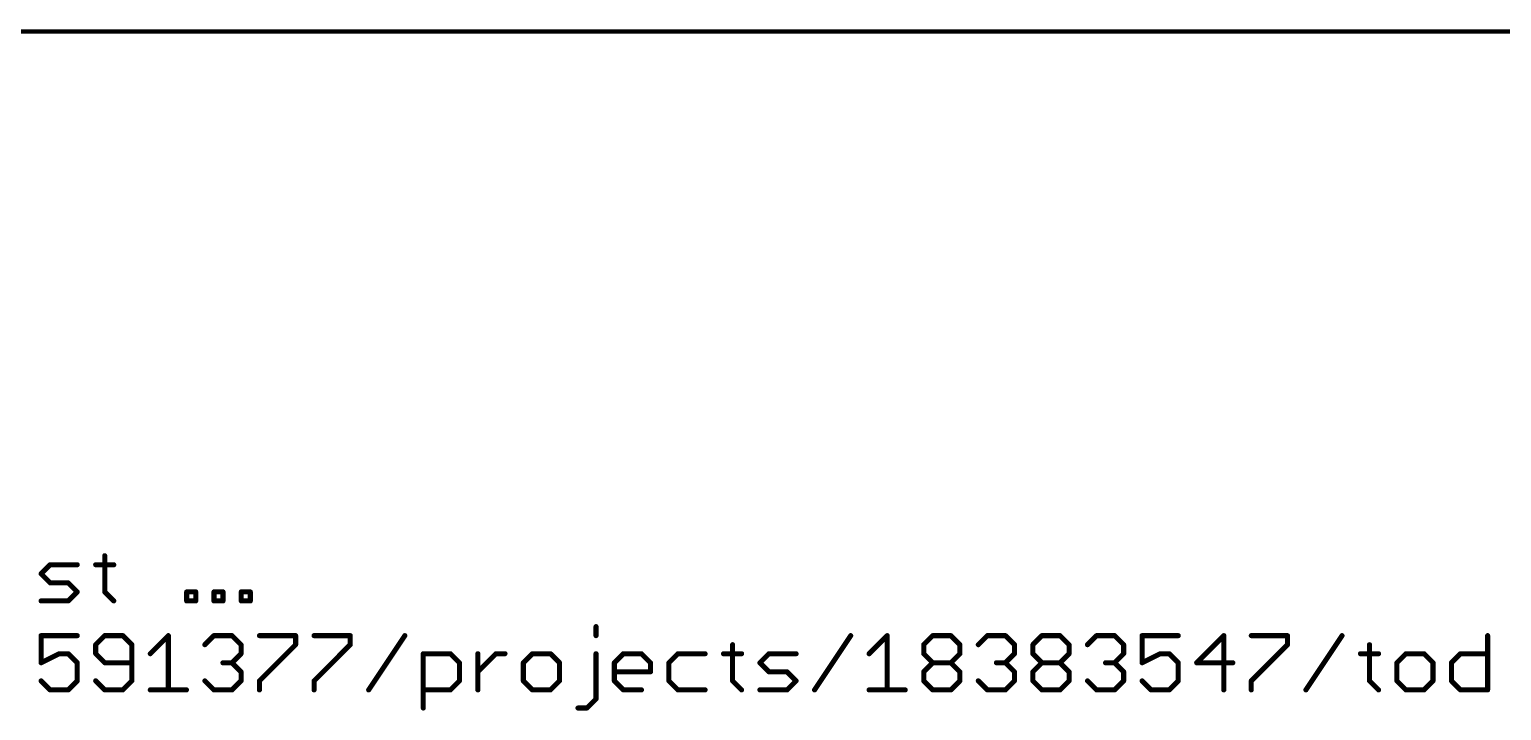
# Model space of a CAD drawing. Extents: x -19 to 124, y 0 to 88.
# Drawn here: x 57.15 to 101.29, y 11.4 to 31.81 of the extents above; entities that cross this region are included whole.
import ezdxf

# ---------------------------------------------------------------- set-up
doc = ezdxf.new("R2010")
doc.units = 0
doc.layers.add('114', color=53, linetype='CONTINUOUS')
doc.layers.add('20', color=53, linetype='CONTINUOUS')

msp = doc.modelspace()

# ---------------------------------------------------------------- linework, layer by layer
at = {"layer": '114', "const_width": 0.1524}
for points in [[(59.4034, 16.037), (59.4034, 14.9524)], [(57.495, 15.4947), (57.7662, 15.7659)], [(57.7662, 15.2235), (57.495, 15.4947)], [(57.7662, 15.7659), (58.5797, 15.7659)], [(59.1322, 15.7659), (59.6745, 15.7659)], [(58.3085, 15.2235), (57.7662, 15.2235)], [(58.5797, 14.9524), (58.3085, 15.2235)], [(58.3085, 14.6812), (58.5797, 14.9524)], [(59.4034, 14.9524), (59.6745, 14.6812)], [(61.8608, 14.6812), (61.8608, 14.9524)], [(61.8608, 14.9524), (62.132, 14.9524)], [(62.132, 14.9524), (62.132, 14.6812)], [(62.6794, 14.6812), (62.6794, 14.9524)], [(62.6794, 14.9524), (62.9505, 14.9524)], [(62.9505, 14.9524), (62.9505, 14.6812)], [(63.498, 14.6812), (63.498, 14.9524)], [(63.498, 14.9524), (63.7691, 14.9524)], [(63.7691, 14.9524), (63.7691, 14.6812)], [(57.495, 14.6812), (58.3085, 14.6812)], [(62.132, 14.6812), (61.8608, 14.6812)], [(62.9505, 14.6812), (62.6794, 14.6812)], [(63.7691, 14.6812), (63.498, 14.6812)], [(58.5797, 13.6412), (57.495, 13.6412)], [(57.495, 13.6412), (57.495, 12.8277)], [(59.4034, 13.6412), (59.1322, 13.37)], [(59.9457, 13.6412), (59.4034, 13.6412)], [(60.2169, 13.37), (59.9457, 13.6412)], [(60.7694, 13.0989), (61.3117, 13.6412)], [(61.3117, 13.6412), (61.3117, 12.0142)], [(62.4065, 13.37), (62.6777, 13.6412)], [(62.6777, 13.6412), (63.22, 13.6412)], [(63.22, 13.6412), (63.4912, 13.37)], [(64.0437, 13.6412), (65.1283, 13.6412)], [(65.1283, 13.6412), (65.1283, 13.37)], [(65.6808, 13.6412), (66.7655, 13.6412)], [(66.7655, 13.6412), (66.7655, 13.37)], [(67.318, 12.0142), (68.4026, 13.6412)], [(74.1361, 13.9124), (74.1361, 13.6412)], [(80.6881, 12.0142), (81.7728, 13.6412)], [(82.3252, 13.0989), (82.8676, 13.6412)], [(82.8676, 13.6412), (82.8676, 12.0142)], [(83.9624, 13.37), (84.2336, 13.6412)], [(84.2336, 13.6412), (84.7759, 13.6412)], [(84.7759, 13.6412), (85.0471, 13.37)], [(85.5996, 13.37), (85.8707, 13.6412)], [(85.8707, 13.6412), (86.4131, 13.6412)], [(86.4131, 13.6412), (86.6842, 13.37)], [(87.2367, 13.37), (87.5079, 13.6412)], [(87.5079, 13.6412), (88.0502, 13.6412)], [(88.0502, 13.6412), (88.3214, 13.37)], [(88.8739, 13.37), (89.145, 13.6412)], [(89.145, 13.6412), (89.6874, 13.6412)], [(89.6874, 13.6412), (89.9585, 13.37)], [(91.5957, 13.6412), (90.511, 13.6412)], [(90.511, 13.6412), (90.511, 12.8277)], [(92.9617, 13.6412), (92.1482, 12.8277)], [(92.9617, 12.0142), (92.9617, 13.6412)], [(93.7853, 13.6412), (94.87, 13.6412)], [(94.87, 13.6412), (94.87, 13.37)], [(95.4225, 12.0142), (96.5072, 13.6412)], [(100.8729, 13.6412), (100.8729, 12.0142)], [(59.1322, 13.37), (59.1322, 13.0989)], [(60.2169, 12.2854), (60.2169, 13.37)], [(63.4912, 13.37), (63.4912, 13.0989)], [(65.1283, 13.37), (64.0437, 12.2854)], [(66.7655, 13.37), (65.6808, 12.2854)], [(78.2307, 13.37), (78.2307, 12.2854)], [(83.9624, 13.0989), (83.9624, 13.37)], [(85.0471, 13.37), (85.0471, 13.0989)], [(86.6842, 13.37), (86.6842, 13.0989)], [(87.2367, 13.0989), (87.2367, 13.37)], [(88.3214, 13.37), (88.3214, 13.0989)], [(89.9585, 13.37), (89.9585, 13.0989)], [(94.87, 13.37), (93.7853, 12.2854)], [(97.3308, 13.37), (97.3308, 12.2854)], [(57.495, 12.8277), (58.0374, 13.0989)], [(58.0374, 13.0989), (58.3085, 13.0989)], [(58.3085, 13.0989), (58.5797, 12.8277)], [(58.5797, 12.8277), (58.5797, 12.2854)], [(59.1322, 13.0989), (59.4034, 12.8277)], [(59.4034, 12.8277), (60.2169, 12.8277)], [(63.22, 12.8277), (62.9488, 12.8277)], [(63.4912, 13.0989), (63.22, 12.8277)], [(63.22, 12.8277), (63.4912, 12.5565)], [(68.9551, 11.4719), (68.9551, 13.0989)], [(68.9551, 13.0989), (69.7686, 13.0989)], [(69.7686, 13.0989), (70.0398, 12.8277)], [(70.0398, 12.8277), (70.0398, 12.2854)], [(70.5923, 12.0142), (70.5923, 13.0989)], [(70.5923, 12.5565), (71.1346, 13.0989)], [(71.1346, 13.0989), (71.4058, 13.0989)], [(72.2278, 13.0989), (71.9566, 12.8277)], [(71.9566, 12.8277), (71.9566, 12.2854)], [(72.7701, 13.0989), (72.2278, 13.0989)], [(73.0413, 12.8277), (72.7701, 13.0989)], [(73.0413, 12.2854), (73.0413, 12.8277)], [(74.1361, 11.743), (74.1361, 13.0989)], [(74.6852, 12.8277), (74.9563, 13.0989)], [(74.6852, 12.2854), (74.6852, 12.8277)], [(74.9563, 13.0989), (75.4987, 13.0989)], [(75.4987, 13.0989), (75.7698, 12.8277)], [(75.7698, 12.8277), (75.7698, 12.5565)], [(76.5935, 13.0989), (76.3223, 12.8277)], [(76.3223, 12.8277), (76.3223, 12.2854)], [(77.407, 13.0989), (76.5935, 13.0989)], [(77.9595, 13.0989), (78.5018, 13.0989)], [(79.0509, 12.8277), (79.3221, 13.0989)], [(79.3221, 12.5565), (79.0509, 12.8277)], [(79.3221, 13.0989), (80.1356, 13.0989)], [(84.2336, 12.8277), (83.9624, 13.0989)], [(83.9624, 12.5565), (84.2336, 12.8277)], [(84.2336, 12.8277), (84.7759, 12.8277)], [(85.0471, 13.0989), (84.7759, 12.8277)], [(84.7759, 12.8277), (85.0471, 12.5565)], [(86.4131, 12.8277), (86.1419, 12.8277)], [(86.6842, 13.0989), (86.4131, 12.8277)], [(86.4131, 12.8277), (86.6842, 12.5565)], [(87.5079, 12.8277), (87.2367, 13.0989)], [(87.2367, 12.5565), (87.5079, 12.8277)], [(87.5079, 12.8277), (88.0502, 12.8277)], [(88.3214, 13.0989), (88.0502, 12.8277)], [(88.0502, 12.8277), (88.3214, 12.5565)], [(89.6874, 12.8277), (89.4162, 12.8277)], [(89.9585, 13.0989), (89.6874, 12.8277)], [(89.6874, 12.8277), (89.9585, 12.5565)], [(90.511, 12.8277), (91.0534, 13.0989)], [(91.0534, 13.0989), (91.3245, 13.0989)], [(91.3245, 13.0989), (91.5957, 12.8277)], [(91.5957, 12.8277), (91.5957, 12.2854)], [(92.1482, 12.8277), (93.2328, 12.8277)], [(97.0597, 13.0989), (97.602, 13.0989)], [(98.4223, 13.0989), (98.1511, 12.8277)], [(98.1511, 12.8277), (98.1511, 12.2854)], [(98.9646, 13.0989), (98.4223, 13.0989)], [(99.2358, 12.8277), (98.9646, 13.0989)], [(99.2358, 12.2854), (99.2358, 12.8277)], [(99.7882, 12.8277), (100.0594, 13.0989)], [(99.7882, 12.2854), (99.7882, 12.8277)], [(100.0594, 13.0989), (100.8729, 13.0989)], [(57.7662, 12.0142), (57.495, 12.2854)], [(58.5797, 12.2854), (58.3085, 12.0142)], [(59.1322, 12.2854), (59.4034, 12.0142)], [(59.9457, 12.0142), (60.2169, 12.2854)], [(62.6777, 12.0142), (62.4065, 12.2854)], [(63.4912, 12.2854), (63.22, 12.0142)], [(63.4912, 12.5565), (63.4912, 12.2854)], [(64.0437, 12.2854), (64.0437, 12.0142)], [(65.6808, 12.2854), (65.6808, 12.0142)], [(70.0398, 12.2854), (69.7686, 12.0142)], [(71.9566, 12.2854), (72.2278, 12.0142)], [(72.7701, 12.0142), (73.0413, 12.2854)], [(75.7698, 12.5565), (74.6852, 12.5565)], [(74.9563, 12.0142), (74.6852, 12.2854)], [(76.3223, 12.2854), (76.5935, 12.0142)], [(78.2307, 12.2854), (78.5018, 12.0142)], [(79.8644, 12.5565), (79.3221, 12.5565)], [(80.1356, 12.2854), (79.8644, 12.5565)], [(79.8644, 12.0142), (80.1356, 12.2854)], [(83.9624, 12.2854), (83.9624, 12.5565)], [(84.2336, 12.0142), (83.9624, 12.2854)], [(85.0471, 12.2854), (84.7759, 12.0142)], [(85.0471, 12.5565), (85.0471, 12.2854)], [(85.8707, 12.0142), (85.5996, 12.2854)], [(86.6842, 12.2854), (86.4131, 12.0142)], [(86.6842, 12.5565), (86.6842, 12.2854)], [(87.2367, 12.2854), (87.2367, 12.5565)], [(87.5079, 12.0142), (87.2367, 12.2854)], [(88.3214, 12.2854), (88.0502, 12.0142)], [(88.3214, 12.5565), (88.3214, 12.2854)], [(89.145, 12.0142), (88.8739, 12.2854)], [(89.9585, 12.2854), (89.6874, 12.0142)], [(89.9585, 12.5565), (89.9585, 12.2854)], [(90.7822, 12.0142), (90.511, 12.2854)], [(91.5957, 12.2854), (91.3245, 12.0142)], [(93.7853, 12.2854), (93.7853, 12.0142)], [(97.3308, 12.2854), (97.602, 12.0142)], [(98.1511, 12.2854), (98.4223, 12.0142)], [(98.9646, 12.0142), (99.2358, 12.2854)], [(100.0594, 12.0142), (99.7882, 12.2854)], [(58.3085, 12.0142), (57.7662, 12.0142)], [(59.4034, 12.0142), (59.9457, 12.0142)], [(60.7694, 12.0142), (61.854, 12.0142)], [(63.22, 12.0142), (62.6777, 12.0142)], [(69.7686, 12.0142), (68.9551, 12.0142)], [(72.2278, 12.0142), (72.7701, 12.0142)], [(75.4987, 12.0142), (74.9563, 12.0142)], [(76.5935, 12.0142), (77.407, 12.0142)], [(79.0509, 12.0142), (79.8644, 12.0142)], [(82.3252, 12.0142), (83.4099, 12.0142)], [(84.7759, 12.0142), (84.2336, 12.0142)], [(86.4131, 12.0142), (85.8707, 12.0142)], [(88.0502, 12.0142), (87.5079, 12.0142)], [(89.6874, 12.0142), (89.145, 12.0142)], [(91.3245, 12.0142), (90.7822, 12.0142)], [(98.4223, 12.0142), (98.9646, 12.0142)], [(100.8729, 12.0142), (100.0594, 12.0142)], [(73.5937, 11.4719), (73.8649, 11.4719)], [(73.8649, 11.4719), (74.1361, 11.743)]]:
    msp.add_lwpolyline(points, dxfattribs=at)
at = {"layer": '114', "const_width": 0.0762}
for points in [[(59.4415, 16.037, 1), (59.3653, 16.037)], [(57.522, 15.5216, 1), (57.4681, 15.4678)], [(57.4681, 15.5216, 1), (57.522, 15.4678)], [(57.7662, 15.804, 1), (57.7662, 15.7278)], [(57.7931, 15.7389, 1), (57.7393, 15.7928)], [(58.5797, 15.7278, 1), (58.5797, 15.804)], [(59.1322, 15.804, 1), (59.1322, 15.7278)], [(59.6745, 15.7278, 1), (59.6745, 15.804)], [(57.7662, 15.2616, 1), (57.7662, 15.1854)], [(57.7393, 15.1966, 1), (57.7931, 15.2505)], [(58.3355, 15.2505, 1), (58.2816, 15.1966)], [(58.3085, 15.1854, 1), (58.3085, 15.2616)], [(58.6066, 14.9254, 1), (58.5528, 14.9793)], [(58.5528, 14.9254, 1), (58.6066, 14.9793)], [(59.4303, 14.9793, 1), (59.3764, 14.9254)], [(61.8989, 14.9524, 1), (61.8227, 14.9524)], [(61.8608, 14.9905, 1), (61.8608, 14.9143)], [(62.1701, 14.9524, 1), (62.0939, 14.9524)], [(62.132, 14.9143, 1), (62.132, 14.9905)], [(62.7175, 14.9524, 1), (62.6413, 14.9524)], [(62.6794, 14.9905, 1), (62.6794, 14.9143)], [(62.9886, 14.9524, 1), (62.9124, 14.9524)], [(62.9505, 14.9143, 1), (62.9505, 14.9905)], [(63.5361, 14.9524, 1), (63.4599, 14.9524)], [(63.498, 14.9905, 1), (63.498, 14.9143)], [(63.8072, 14.9524, 1), (63.731, 14.9524)], [(63.7691, 14.9143, 1), (63.7691, 14.9905)], [(57.495, 14.7193, 1), (57.495, 14.6431)], [(58.2816, 14.7081, 1), (58.3355, 14.6543)], [(58.3085, 14.6431, 1), (58.3085, 14.7193)], [(59.3653, 14.9524, 1), (59.4415, 14.9524)], [(59.6476, 14.6543, 1), (59.7015, 14.7081)], [(61.8608, 14.7193, 1), (61.8608, 14.6431)], [(61.8227, 14.6812, 1), (61.8989, 14.6812)], [(62.0939, 14.6812, 1), (62.1701, 14.6812)], [(62.132, 14.6431, 1), (62.132, 14.7193)], [(62.6794, 14.7193, 1), (62.6794, 14.6431)], [(62.6413, 14.6812, 1), (62.7175, 14.6812)], [(62.9124, 14.6812, 1), (62.9886, 14.6812)], [(62.9505, 14.6431, 1), (62.9505, 14.7193)], [(63.498, 14.7193, 1), (63.498, 14.6431)], [(63.4599, 14.6812, 1), (63.5361, 14.6812)], [(63.731, 14.6812, 1), (63.8072, 14.6812)], [(63.7691, 14.6431, 1), (63.7691, 14.7193)], [(57.495, 13.6793, 1), (57.495, 13.6031)], [(57.5331, 13.6412, 1), (57.4569, 13.6412)], [(58.5797, 13.6031, 1), (58.5797, 13.6793)], [(59.4034, 13.6793, 1), (59.4034, 13.6031)], [(59.4303, 13.6142, 1), (59.3764, 13.6681)], [(59.9726, 13.6681, 1), (59.9188, 13.6142)], [(59.9457, 13.6031, 1), (59.9457, 13.6793)], [(61.3498, 13.6412, 1), (61.2736, 13.6412)], [(61.3386, 13.6142, 1), (61.2847, 13.6681)], [(62.6777, 13.6793, 1), (62.6777, 13.6031)], [(62.7046, 13.6142, 1), (62.6507, 13.6681)], [(63.2469, 13.6681, 1), (63.1931, 13.6142)], [(63.22, 13.6031, 1), (63.22, 13.6793)], [(64.0437, 13.6793, 1), (64.0437, 13.6031)], [(65.1664, 13.6412, 1), (65.0902, 13.6412)], [(65.1283, 13.6031, 1), (65.1283, 13.6793)], [(65.6808, 13.6793, 1), (65.6808, 13.6031)], [(66.8036, 13.6412, 1), (66.7274, 13.6412)], [(66.7655, 13.6031, 1), (66.7655, 13.6793)], [(68.4343, 13.6201, 1), (68.3709, 13.6623)], [(74.1742, 13.9124, 1), (74.098, 13.9124)], [(81.8045, 13.6201, 1), (81.741, 13.6623)], [(82.9057, 13.6412, 1), (82.8295, 13.6412)], [(82.8945, 13.6142, 1), (82.8406, 13.6681)], [(84.2336, 13.6793, 1), (84.2336, 13.6031)], [(84.2605, 13.6142, 1), (84.2066, 13.6681)], [(84.8028, 13.6681, 1), (84.749, 13.6142)], [(84.7759, 13.6031, 1), (84.7759, 13.6793)], [(85.8707, 13.6793, 1), (85.8707, 13.6031)], [(85.8977, 13.6142, 1), (85.8438, 13.6681)], [(86.44, 13.6681, 1), (86.3861, 13.6142)], [(86.4131, 13.6031, 1), (86.4131, 13.6793)], [(87.5079, 13.6793, 1), (87.5079, 13.6031)], [(87.5348, 13.6142, 1), (87.4809, 13.6681)], [(88.0771, 13.6681, 1), (88.0233, 13.6142)], [(88.0502, 13.6031, 1), (88.0502, 13.6793)], [(89.145, 13.6793, 1), (89.145, 13.6031)], [(89.172, 13.6142, 1), (89.1181, 13.6681)], [(89.7143, 13.6681, 1), (89.6604, 13.6142)], [(89.6874, 13.6031, 1), (89.6874, 13.6793)], [(90.511, 13.6793, 1), (90.511, 13.6031)], [(90.5491, 13.6412, 1), (90.4729, 13.6412)], [(91.5957, 13.6031, 1), (91.5957, 13.6793)], [(92.9998, 13.6412, 1), (92.9236, 13.6412)], [(92.9886, 13.6142, 1), (92.9347, 13.6681)], [(93.7853, 13.6793, 1), (93.7853, 13.6031)], [(94.9081, 13.6412, 1), (94.8319, 13.6412)], [(94.87, 13.6031, 1), (94.87, 13.6793)], [(96.5389, 13.6201, 1), (96.4755, 13.6623)], [(100.911, 13.6412, 1), (100.8348, 13.6412)], [(59.1703, 13.37, 1), (59.0941, 13.37)], [(59.1053, 13.397, 1), (59.1591, 13.3431)], [(60.255, 13.37, 1), (60.1788, 13.37)], [(60.1899, 13.3431, 1), (60.2438, 13.397)], [(62.3796, 13.397, 1), (62.4335, 13.3431)], [(63.5293, 13.37, 1), (63.4531, 13.37)], [(63.4642, 13.3431, 1), (63.5181, 13.397)], [(65.0902, 13.37, 1), (65.1664, 13.37)], [(65.1553, 13.3431, 1), (65.1014, 13.397)], [(66.7274, 13.37, 1), (66.8036, 13.37)], [(66.7924, 13.3431, 1), (66.7385, 13.397)], [(74.098, 13.6412, 1), (74.1742, 13.6412)], [(78.2688, 13.37, 1), (78.1926, 13.37)], [(84.0005, 13.37, 1), (83.9243, 13.37)], [(83.9355, 13.397, 1), (83.9893, 13.3431)], [(85.0852, 13.37, 1), (85.009, 13.37)], [(85.0201, 13.3431, 1), (85.074, 13.397)], [(85.5726, 13.397, 1), (85.6265, 13.3431)], [(86.7223, 13.37, 1), (86.6461, 13.37)], [(86.6573, 13.3431, 1), (86.7112, 13.397)], [(87.2748, 13.37, 1), (87.1986, 13.37)], [(87.2098, 13.397, 1), (87.2637, 13.3431)], [(88.3595, 13.37, 1), (88.2833, 13.37)], [(88.2944, 13.3431, 1), (88.3483, 13.397)], [(88.8469, 13.397, 1), (88.9008, 13.3431)], [(89.9966, 13.37, 1), (89.9204, 13.37)], [(89.9316, 13.3431, 1), (89.9855, 13.397)], [(94.8319, 13.37, 1), (94.9081, 13.37)], [(94.8969, 13.3431, 1), (94.8431, 13.397)], [(97.3689, 13.37, 1), (97.2927, 13.37)], [(57.478, 12.8618, 1), (57.5121, 12.7936)], [(57.4569, 12.8277, 1), (57.5331, 12.8277)], [(58.0374, 13.137, 1), (58.0374, 13.0608)], [(58.0544, 13.0648, 1), (58.0203, 13.1329)], [(58.3355, 13.1258, 1), (58.2816, 13.0719)], [(58.3085, 13.0608, 1), (58.3085, 13.137)], [(58.6178, 12.8277, 1), (58.5416, 12.8277)], [(58.5528, 12.8008, 1), (58.6066, 12.8546)], [(59.1591, 13.1258, 1), (59.1053, 13.0719)], [(59.0941, 13.0989, 1), (59.1703, 13.0989)], [(59.4034, 12.8658, 1), (59.4034, 12.7896)], [(59.3764, 12.8008, 1), (59.4303, 12.8546)], [(60.2169, 12.7896, 1), (60.2169, 12.8658)], [(60.7424, 13.1258, 1), (60.7963, 13.0719)], [(62.9488, 12.8658, 1), (62.9488, 12.7896)], [(63.2469, 12.8546, 1), (63.1931, 12.8008)], [(63.1931, 12.8546, 1), (63.2469, 12.8008)], [(63.22, 12.7896, 1), (63.22, 12.8658)], [(63.4531, 13.0989, 1), (63.5293, 13.0989)], [(63.5181, 13.0719, 1), (63.4642, 13.1258)], [(68.9932, 13.0989, 1), (68.917, 13.0989)], [(68.9551, 13.137, 1), (68.9551, 13.0608)], [(69.7956, 13.1258, 1), (69.7417, 13.0719)], [(69.7686, 13.0608, 1), (69.7686, 13.137)], [(70.0779, 12.8277, 1), (70.0017, 12.8277)], [(70.0129, 12.8008, 1), (70.0667, 12.8546)], [(70.6304, 13.0989, 1), (70.5542, 13.0989)], [(71.1346, 13.137, 1), (71.1346, 13.0608)], [(71.1616, 13.0719, 1), (71.1077, 13.1258)], [(71.4058, 13.0608, 1), (71.4058, 13.137)], [(71.9947, 12.8277, 1), (71.9185, 12.8277)], [(71.9296, 12.8546, 1), (71.9835, 12.8008)], [(72.2278, 13.137, 1), (72.2278, 13.0608)], [(72.2547, 13.0719, 1), (72.2008, 13.1258)], [(72.797, 13.1258, 1), (72.7431, 13.0719)], [(72.7701, 13.0608, 1), (72.7701, 13.137)], [(73.0794, 12.8277, 1), (73.0032, 12.8277)], [(73.0143, 12.8008, 1), (73.0682, 12.8546)], [(74.1742, 13.0989, 1), (74.098, 13.0989)], [(74.7233, 12.8277, 1), (74.6471, 12.8277)], [(74.6582, 12.8546, 1), (74.7121, 12.8008)], [(74.9563, 13.137, 1), (74.9563, 13.0608)], [(74.9833, 13.0719, 1), (74.9294, 13.1258)], [(75.5256, 13.1258, 1), (75.4717, 13.0719)], [(75.4987, 13.0608, 1), (75.4987, 13.137)], [(75.8079, 12.8277, 1), (75.7317, 12.8277)], [(75.7429, 12.8008, 1), (75.7968, 12.8546)], [(76.3604, 12.8277, 1), (76.2842, 12.8277)], [(76.2954, 12.8546, 1), (76.3493, 12.8008)], [(76.5935, 13.137, 1), (76.5935, 13.0608)], [(76.6204, 13.0719, 1), (76.5666, 13.1258)], [(77.407, 13.0608, 1), (77.407, 13.137)], [(77.9595, 13.137, 1), (77.9595, 13.0608)], [(78.5018, 13.0608, 1), (78.5018, 13.137)], [(79.0779, 12.8546, 1), (79.024, 12.8008)], [(79.024, 12.8546, 1), (79.0779, 12.8008)], [(79.3221, 13.137, 1), (79.3221, 13.0608)], [(79.349, 13.0719, 1), (79.2952, 13.1258)], [(80.1356, 13.0608, 1), (80.1356, 13.137)], [(82.2983, 13.1258, 1), (82.3522, 13.0719)], [(83.9893, 13.1258, 1), (83.9355, 13.0719)], [(83.9243, 13.0989, 1), (84.0005, 13.0989)], [(84.2336, 12.8658, 1), (84.2336, 12.7896)], [(84.2605, 12.8008, 1), (84.2066, 12.8546)], [(84.2066, 12.8008, 1), (84.2605, 12.8546)], [(84.8028, 12.8546, 1), (84.749, 12.8008)], [(84.749, 12.8546, 1), (84.8028, 12.8008)], [(84.7759, 12.7896, 1), (84.7759, 12.8658)], [(85.009, 13.0989, 1), (85.0852, 13.0989)], [(85.074, 13.0719, 1), (85.0201, 13.1258)], [(86.1419, 12.8658, 1), (86.1419, 12.7896)], [(86.44, 12.8546, 1), (86.3861, 12.8008)], [(86.3861, 12.8546, 1), (86.44, 12.8008)], [(86.4131, 12.7896, 1), (86.4131, 12.8658)], [(86.6461, 13.0989, 1), (86.7223, 13.0989)], [(86.7112, 13.0719, 1), (86.6573, 13.1258)], [(87.2637, 13.1258, 1), (87.2098, 13.0719)], [(87.1986, 13.0989, 1), (87.2748, 13.0989)], [(87.5079, 12.8658, 1), (87.5079, 12.7896)], [(87.5348, 12.8008, 1), (87.4809, 12.8546)], [(87.4809, 12.8008, 1), (87.5348, 12.8546)], [(88.0772, 12.8546, 1), (88.0233, 12.8008)], [(88.0233, 12.8546, 1), (88.0772, 12.8008)], [(88.0502, 12.7896, 1), (88.0502, 12.8658)], [(88.2833, 13.0989, 1), (88.3595, 13.0989)], [(88.3483, 13.0719, 1), (88.2944, 13.1258)], [(89.4162, 12.8658, 1), (89.4162, 12.7896)], [(89.7143, 12.8546, 1), (89.6604, 12.8008)], [(89.6604, 12.8546, 1), (89.7143, 12.8008)], [(89.6874, 12.7896, 1), (89.6874, 12.8658)], [(89.9204, 13.0989, 1), (89.9966, 13.0989)], [(89.9855, 13.0719, 1), (89.9316, 13.1258)], [(90.494, 12.8618, 1), (90.5281, 12.7936)], [(90.4729, 12.8277, 1), (90.5491, 12.8277)], [(91.0534, 13.137, 1), (91.0534, 13.0608)], [(91.0704, 13.0648, 1), (91.0363, 13.1329)], [(91.3515, 13.1258, 1), (91.2976, 13.0719)], [(91.3245, 13.0608, 1), (91.3245, 13.137)], [(91.6338, 12.8277, 1), (91.5576, 12.8277)], [(91.5687, 12.8008, 1), (91.6226, 12.8546)], [(92.1482, 12.8658, 1), (92.1482, 12.7896)], [(92.1212, 12.8546, 1), (92.1751, 12.8008)], [(93.2328, 12.7896, 1), (93.2328, 12.8658)], [(97.0597, 13.137, 1), (97.0597, 13.0608)], [(97.602, 13.0608, 1), (97.602, 13.137)], [(98.1892, 12.8277, 1), (98.113, 12.8277)], [(98.1241, 12.8546, 1), (98.178, 12.8008)], [(98.4223, 13.137, 1), (98.4223, 13.0608)], [(98.4492, 13.0719, 1), (98.3953, 13.1258)], [(98.9915, 13.1258, 1), (98.9376, 13.0719)], [(98.9646, 13.0608, 1), (98.9646, 13.137)], [(99.2739, 12.8277, 1), (99.1977, 12.8277)], [(99.2088, 12.8008, 1), (99.2627, 12.8546)], [(99.8263, 12.8277, 1), (99.7501, 12.8277)], [(99.7613, 12.8546, 1), (99.8152, 12.8008)], [(100.0594, 13.137, 1), (100.0594, 13.0608)], [(100.0864, 13.0719, 1), (100.0325, 13.1258)], [(100.8729, 13.0608, 1), (100.8729, 13.137)], [(57.522, 12.3123, 1), (57.4681, 12.2584)], [(58.6066, 12.2584, 1), (58.5528, 12.3123)], [(59.1591, 12.3123, 1), (59.1053, 12.2584)], [(60.2438, 12.2584, 1), (60.1899, 12.3123)], [(62.4335, 12.3123, 1), (62.3796, 12.2584)], [(63.5293, 12.5565, 1), (63.4531, 12.5565)], [(63.4642, 12.5296, 1), (63.5181, 12.5835)], [(63.5181, 12.2584, 1), (63.4642, 12.3123)], [(64.0818, 12.2854, 1), (64.0056, 12.2854)], [(65.7189, 12.2854, 1), (65.6427, 12.2854)], [(70.0667, 12.2584, 1), (70.0129, 12.3123)], [(70.5654, 12.5835, 1), (70.6192, 12.5296)], [(71.9835, 12.3123, 1), (71.9296, 12.2584)], [(73.0682, 12.2584, 1), (73.0143, 12.3123)], [(74.7121, 12.3123, 1), (74.6582, 12.2584)], [(74.6852, 12.5946, 1), (74.6852, 12.5184)], [(75.7317, 12.5565, 1), (75.8079, 12.5565)], [(75.7698, 12.5184, 1), (75.7698, 12.5946)], [(76.3493, 12.3123, 1), (76.2954, 12.2584)], [(78.2576, 12.3123, 1), (78.2037, 12.2584)], [(79.3221, 12.5946, 1), (79.3221, 12.5184)], [(79.2952, 12.5296, 1), (79.349, 12.5835)], [(79.8914, 12.5835, 1), (79.8375, 12.5296)], [(79.8644, 12.5184, 1), (79.8644, 12.5946)], [(80.1625, 12.2584, 1), (80.1087, 12.3123)], [(84.0005, 12.5565, 1), (83.9243, 12.5565)], [(83.9355, 12.5835, 1), (83.9893, 12.5296)], [(83.9893, 12.3123, 1), (83.9355, 12.2584)], [(85.0852, 12.5565, 1), (85.009, 12.5565)], [(85.0201, 12.5296, 1), (85.074, 12.5835)], [(85.074, 12.2584, 1), (85.0201, 12.3123)], [(85.6265, 12.3123, 1), (85.5726, 12.2584)], [(86.7223, 12.5565, 1), (86.6461, 12.5565)], [(86.6573, 12.5296, 1), (86.7112, 12.5835)], [(86.7112, 12.2584, 1), (86.6573, 12.3123)], [(87.2748, 12.5565, 1), (87.1986, 12.5565)], [(87.2098, 12.5835, 1), (87.2637, 12.5296)], [(87.2637, 12.3123, 1), (87.2098, 12.2584)], [(88.3595, 12.5565, 1), (88.2833, 12.5565)], [(88.2944, 12.5296, 1), (88.3483, 12.5835)], [(88.3483, 12.2584, 1), (88.2944, 12.3123)], [(88.9008, 12.3123, 1), (88.8469, 12.2584)], [(89.9966, 12.5565, 1), (89.9204, 12.5565)], [(89.9316, 12.5296, 1), (89.9855, 12.5835)], [(89.9855, 12.2584, 1), (89.9316, 12.3123)], [(90.538, 12.3123, 1), (90.4841, 12.2584)], [(91.6226, 12.2584, 1), (91.5687, 12.3123)], [(93.8234, 12.2854, 1), (93.7472, 12.2854)], [(97.3578, 12.3123, 1), (97.3039, 12.2584)], [(98.178, 12.3123, 1), (98.1241, 12.2584)], [(99.2627, 12.2584, 1), (99.2088, 12.3123)], [(99.8152, 12.3123, 1), (99.7613, 12.2584)], [(57.7662, 12.0523, 1), (57.7662, 11.9761)], [(57.7393, 11.9873, 1), (57.7931, 12.0411)], [(58.2816, 12.0411, 1), (58.3355, 11.9873)], [(58.3085, 11.9761, 1), (58.3085, 12.0523)], [(58.5416, 12.2854, 1), (58.6178, 12.2854)], [(59.4034, 12.0523, 1), (59.4034, 11.9761)], [(59.3764, 11.9873, 1), (59.4303, 12.0411)], [(59.9188, 12.0411, 1), (59.9726, 11.9873)], [(59.9457, 11.9761, 1), (59.9457, 12.0523)], [(60.1788, 12.2854, 1), (60.255, 12.2854)], [(60.7694, 12.0523, 1), (60.7694, 11.9761)], [(61.2736, 12.0142, 1), (61.3498, 12.0142)], [(61.854, 11.9761, 1), (61.854, 12.0523)], [(62.6777, 12.0523, 1), (62.6777, 11.9761)], [(62.6507, 11.9873, 1), (62.7046, 12.0411)], [(63.1931, 12.0411, 1), (63.2469, 11.9873)], [(63.22, 11.9761, 1), (63.22, 12.0523)], [(63.4531, 12.2854, 1), (63.5293, 12.2854)], [(64.0167, 12.3123, 1), (64.0706, 12.2584)], [(64.0056, 12.0142, 1), (64.0818, 12.0142)], [(65.6539, 12.3123, 1), (65.7078, 12.2584)], [(65.6427, 12.0142, 1), (65.7189, 12.0142)], [(67.2863, 12.0353, 1), (67.3497, 11.9931)], [(68.9551, 12.0523, 1), (68.9551, 11.9761)], [(69.7417, 12.0411, 1), (69.7956, 11.9873)], [(69.7686, 11.9761, 1), (69.7686, 12.0523)], [(70.0017, 12.2854, 1), (70.0779, 12.2854)], [(70.5542, 12.0142, 1), (70.6304, 12.0142)], [(71.9185, 12.2854, 1), (71.9947, 12.2854)], [(72.2278, 12.0523, 1), (72.2278, 11.9761)], [(72.2008, 11.9873, 1), (72.2547, 12.0411)], [(72.7431, 12.0411, 1), (72.797, 11.9873)], [(72.7701, 11.9761, 1), (72.7701, 12.0523)], [(73.0032, 12.2854, 1), (73.0794, 12.2854)], [(74.6471, 12.2854, 1), (74.7233, 12.2854)], [(74.9563, 12.0523, 1), (74.9563, 11.9761)], [(74.9294, 11.9873, 1), (74.9833, 12.0411)], [(75.4987, 11.9761, 1), (75.4987, 12.0523)], [(76.2842, 12.2854, 1), (76.3604, 12.2854)], [(76.5935, 12.0523, 1), (76.5935, 11.9761)], [(76.5666, 11.9873, 1), (76.6204, 12.0411)], [(77.407, 11.9761, 1), (77.407, 12.0523)], [(78.1926, 12.2854, 1), (78.2688, 12.2854)], [(78.4749, 11.9873, 1), (78.5288, 12.0411)], [(79.0509, 12.0523, 1), (79.0509, 11.9761)], [(79.8375, 12.0411, 1), (79.8914, 11.9873)], [(79.8644, 11.9761, 1), (79.8644, 12.0523)], [(80.1087, 12.2584, 1), (80.1625, 12.3123)], [(80.6564, 12.0353, 1), (80.7198, 11.9931)], [(82.3252, 12.0523, 1), (82.3252, 11.9761)], [(82.8295, 12.0142, 1), (82.9057, 12.0142)], [(83.4099, 11.9761, 1), (83.4099, 12.0523)], [(83.9243, 12.2854, 1), (84.0005, 12.2854)], [(84.2336, 12.0523, 1), (84.2336, 11.9761)], [(84.2066, 11.9873, 1), (84.2605, 12.0411)], [(84.749, 12.0411, 1), (84.8028, 11.9873)], [(84.7759, 11.9761, 1), (84.7759, 12.0523)], [(85.009, 12.2854, 1), (85.0852, 12.2854)], [(85.8707, 12.0523, 1), (85.8707, 11.9761)], [(85.8438, 11.9873, 1), (85.8977, 12.0411)], [(86.3861, 12.0411, 1), (86.44, 11.9873)], [(86.4131, 11.9761, 1), (86.4131, 12.0523)], [(86.6461, 12.2854, 1), (86.7223, 12.2854)], [(87.1986, 12.2854, 1), (87.2748, 12.2854)], [(87.5079, 12.0523, 1), (87.5079, 11.9761)], [(87.4809, 11.9873, 1), (87.5348, 12.0411)], [(88.0233, 12.0411, 1), (88.0771, 11.9873)], [(88.0502, 11.9761, 1), (88.0502, 12.0523)], [(88.2833, 12.2854, 1), (88.3595, 12.2854)], [(89.145, 12.0523, 1), (89.145, 11.9761)], [(89.1181, 11.9873, 1), (89.172, 12.0411)], [(89.6604, 12.0411, 1), (89.7143, 11.9873)], [(89.6874, 11.9761, 1), (89.6874, 12.0523)], [(89.9204, 12.2854, 1), (89.9966, 12.2854)], [(90.7822, 12.0523, 1), (90.7822, 11.9761)], [(90.7552, 11.9873, 1), (90.8091, 12.0411)], [(91.2976, 12.0411, 1), (91.3515, 11.9873)], [(91.3245, 11.9761, 1), (91.3245, 12.0523)], [(91.5576, 12.2854, 1), (91.6338, 12.2854)], [(92.9236, 12.0142, 1), (92.9998, 12.0142)], [(93.7584, 12.3123, 1), (93.8123, 12.2584)], [(93.7472, 12.0142, 1), (93.8234, 12.0142)], [(95.3908, 12.0353, 1), (95.4542, 11.9931)], [(97.2927, 12.2854, 1), (97.3689, 12.2854)], [(97.575, 11.9873, 1), (97.6289, 12.0411)], [(98.113, 12.2854, 1), (98.1892, 12.2854)], [(98.4223, 12.0523, 1), (98.4223, 11.9761)], [(98.3953, 11.9873, 1), (98.4492, 12.0411)], [(98.9376, 12.0411, 1), (98.9915, 11.9873)], [(98.9646, 11.9761, 1), (98.9646, 12.0523)], [(99.1977, 12.2854, 1), (99.2739, 12.2854)], [(99.7501, 12.2854, 1), (99.8263, 12.2854)], [(100.0594, 12.0523, 1), (100.0594, 11.9761)], [(100.0325, 11.9873, 1), (100.0864, 12.0411)], [(100.8348, 12.0142, 1), (100.911, 12.0142)], [(100.8729, 11.9761, 1), (100.8729, 12.0523)], [(68.917, 11.4719, 1), (68.9932, 11.4719)], [(73.5937, 11.51, 1), (73.5937, 11.4338)], [(73.838, 11.4988, 1), (73.8919, 11.4449)], [(73.8649, 11.4338, 1), (73.8649, 11.51)], [(74.098, 11.743, 1), (74.1742, 11.743)], [(74.163, 11.7161, 1), (74.1091, 11.77)]]:
    msp.add_lwpolyline(points, format="xyb", dxfattribs=at)
at = {"layer": '20', "const_width": 0.127}
msp.add_lwpolyline([(101.6, 31.75), (19.05, 31.75)], dxfattribs=at)

doc.saveas('drawing.dxf')
